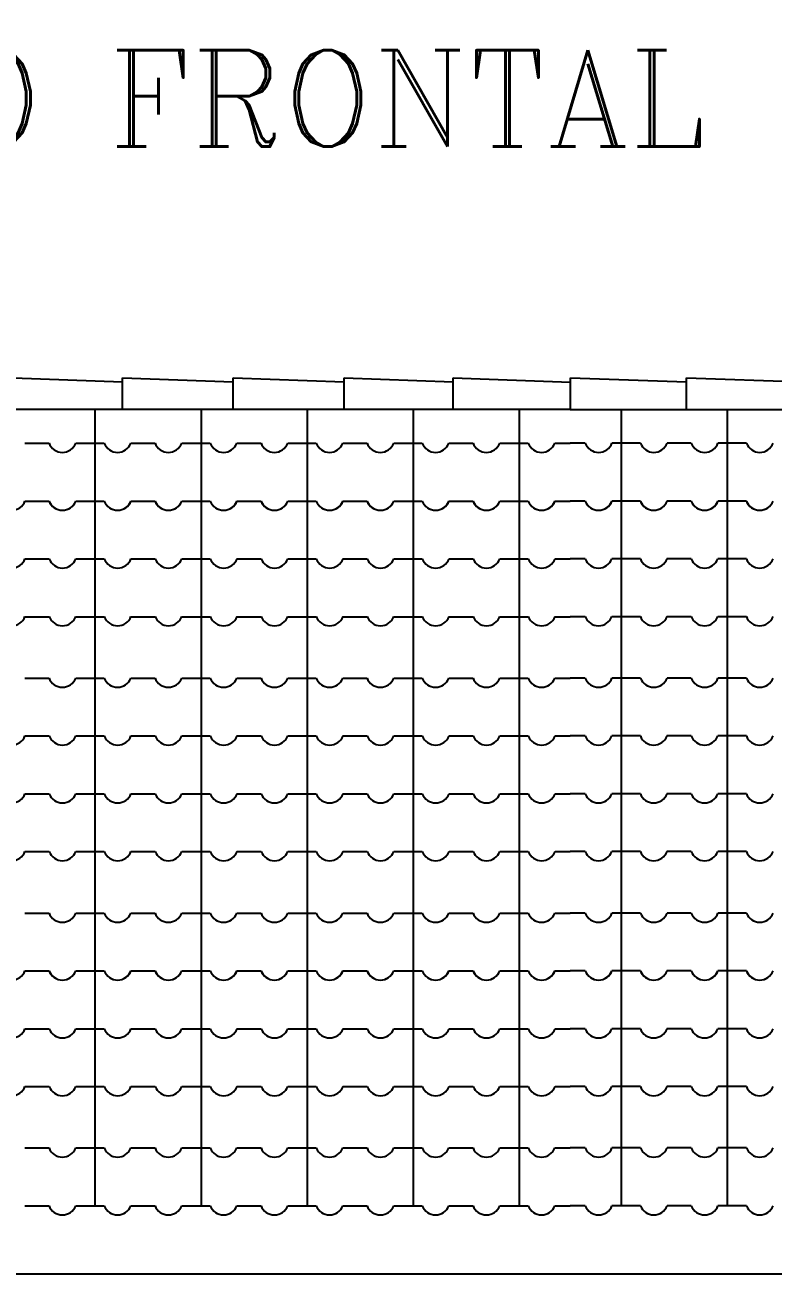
# Model space of a CAD drawing. Extents: x 374.2 to 444.1, y -26.3 to 30.2.
# Drawn here: x 387.01 to 388.563, y -20.933 to -18.34 of the extents above; entities that cross this region are included whole.
import ezdxf

# ---------------------------------------------------------------- set-up
doc = ezdxf.new("R2010")
doc.units = 0
doc.header["$LTSCALE"] = 20
doc.header["$MEASUREMENT"] = 0
for name, color, linetype in [('CORTE', 244, 'CONTINUOUS'), ('TEXTO', 1, 'CONTINUOUS'), ('VISTAL', 30, 'CONTINUOUS'), ('VISTAP', 244, 'CONTINUOUS')]:
    doc.layers.add(name, color=color, linetype=linetype)
doc.styles.add('ROMANC', font='ROMANC.SHX')

msp = doc.modelspace()

# ---------------------------------------------------------------- linework, layer by layer
at = {"layer": 'CORTE', "color": 1, "linetype": 'Continuous'}
for p, q in [((387.1557, -19.1387), (387.1557, -19.3286)), ((387.3757, -19.1387), (387.3757, -19.3286)), ((387.5957, -19.1387), (387.5957, -19.3286)), ((387.8157, -19.1387), (387.8157, -19.3286)), ((388.0357, -19.1387), (388.0357, -19.3286)), ((388.2477, -19.1387), (388.2477, -19.3286)), ((388.4677, -19.1387), (388.4677, -19.3286)), ((387.0102, -19.2086), (387.0603, -19.2086)), ((387.1157, -19.2086), (387.1555, -19.2086)), ((387.1157, -19.2086), (387.1555, -19.2086)), ((387.1555, -19.2086), (387.1748, -19.2086)), ((387.1555, -19.2086), (387.1748, -19.2086)), ((387.2302, -19.2086), (387.2803, -19.2086)), ((387.3357, -19.2086), (387.3755, -19.2086)), ((387.3755, -19.2086), (387.3948, -19.2086)), ((387.4502, -19.2086), (387.5003, -19.2086)), ((387.5557, -19.2086), (387.5955, -19.2086)), ((387.5955, -19.2086), (387.6148, -19.2086)), ((387.6702, -19.2086), (387.7203, -19.2086)), ((387.7757, -19.2086), (387.8155, -19.2086)), ((387.8155, -19.2086), (387.8348, -19.2086)), ((387.8902, -19.2086), (387.9403, -19.2086)), ((387.9957, -19.2086), (388.0355, -19.2086)), ((388.0355, -19.2086), (388.0548, -19.2086)), ((388.1102, -19.2086), (388.1417, -19.2086)), ((388.1732, -19.2086), (388.1417, -19.2086)), ((388.2479, -19.2086), (388.2286, -19.2086)), ((388.2877, -19.2086), (388.2479, -19.2086)), ((388.3932, -19.2086), (388.343, -19.2086)), ((388.4679, -19.2086), (388.4486, -19.2086)), ((388.5077, -19.2086), (388.4679, -19.2086)), ((387.0102, -19.3286), (387.0603, -19.3286)), ((387.0104, -19.3286), (387.0605, -19.3286)), ((387.1157, -19.3286), (387.1555, -19.3286)), ((387.1157, -19.3286), (387.1555, -19.3286)), ((387.1159, -19.3286), (387.1557, -19.3286)), ((387.1159, -19.3286), (387.1557, -19.3286)), ((387.1555, -19.3286), (387.1748, -19.3286)), ((387.1555, -19.3286), (387.1748, -19.3286)), ((387.1557, -19.3286), (387.175, -19.3286)), ((387.1557, -19.3286), (387.175, -19.3286)), ((387.1557, -19.3286), (387.1557, -19.8162)), ((387.1557, -19.3286), (387.1557, -19.8162)), ((387.2302, -19.3286), (387.2803, -19.3286)), ((387.2304, -19.3286), (387.2805, -19.3286)), ((387.3357, -19.3286), (387.3755, -19.3286)), ((387.3359, -19.3286), (387.3757, -19.3286)), ((387.3755, -19.3286), (387.3948, -19.3286)), ((387.3757, -19.3286), (387.395, -19.3286)), ((387.3757, -19.3286), (387.3757, -19.8162)), ((387.4502, -19.3286), (387.5003, -19.3286)), ((387.4504, -19.3286), (387.5005, -19.3286)), ((387.5557, -19.3286), (387.5955, -19.3286)), ((387.5559, -19.3286), (387.5957, -19.3286)), ((387.5955, -19.3286), (387.6148, -19.3286)), ((387.5957, -19.3286), (387.615, -19.3286)), ((387.5957, -19.3286), (387.5957, -19.8162)), ((387.6702, -19.3286), (387.7203, -19.3286)), ((387.6704, -19.3286), (387.7205, -19.3286)), ((387.7757, -19.3286), (387.8155, -19.3286)), ((387.7759, -19.3286), (387.8157, -19.3286)), ((387.8155, -19.3286), (387.8348, -19.3286)), ((387.8157, -19.3286), (387.835, -19.3286)), ((387.8157, -19.3286), (387.8157, -19.8162)), ((387.8902, -19.3286), (387.9403, -19.3286)), ((387.8904, -19.3286), (387.9405, -19.3286)), ((387.9957, -19.3286), (388.0355, -19.3286)), ((387.9959, -19.3286), (388.0357, -19.3286)), ((388.0355, -19.3286), (388.0548, -19.3286)), ((388.0357, -19.3286), (388.055, -19.3286)), ((388.0357, -19.3286), (388.0357, -19.8162)), ((388.1102, -19.3286), (388.1417, -19.3286)), ((388.1104, -19.3286), (388.1417, -19.3286)), ((388.1732, -19.3286), (388.1417, -19.3286)), ((388.173, -19.3286), (388.1417, -19.3286)), ((388.2477, -19.3286), (388.2284, -19.3286)), ((388.2479, -19.3286), (388.2286, -19.3286)), ((388.2477, -19.3286), (388.2477, -19.8162)), ((388.2875, -19.3286), (388.2477, -19.3286)), ((388.2877, -19.3286), (388.2479, -19.3286)), ((388.393, -19.3286), (388.3428, -19.3286)), ((388.3932, -19.3286), (388.343, -19.3286)), ((388.4677, -19.3286), (388.4484, -19.3286)), ((388.4679, -19.3286), (388.4486, -19.3286)), ((388.4677, -19.3286), (388.4677, -19.8162)), ((388.5075, -19.3286), (388.4677, -19.3286)), ((388.5077, -19.3286), (388.4679, -19.3286)), ((387.0104, -19.4486), (387.0605, -19.4486)), ((387.1159, -19.4486), (387.1557, -19.4486)), ((387.1159, -19.4486), (387.1557, -19.4486)), ((387.1557, -19.4486), (387.175, -19.4486)), ((387.1557, -19.4486), (387.175, -19.4486)), ((387.2304, -19.4486), (387.2805, -19.4486)), ((387.3359, -19.4486), (387.3757, -19.4486)), ((387.3757, -19.4486), (387.395, -19.4486)), ((387.4504, -19.4486), (387.5005, -19.4486)), ((387.5559, -19.4486), (387.5957, -19.4486)), ((387.5957, -19.4486), (387.615, -19.4486)), ((387.6704, -19.4486), (387.7205, -19.4486)), ((387.7759, -19.4486), (387.8157, -19.4486)), ((387.8157, -19.4486), (387.835, -19.4486)), ((387.8904, -19.4486), (387.9405, -19.4486)), ((387.9959, -19.4486), (388.0357, -19.4486)), ((388.0357, -19.4486), (388.055, -19.4486)), ((388.1104, -19.4486), (388.1417, -19.4486)), ((388.173, -19.4486), (388.1417, -19.4486)), ((388.2477, -19.4486), (388.2284, -19.4486)), ((388.2875, -19.4486), (388.2477, -19.4486)), ((388.393, -19.4486), (388.3428, -19.4486)), ((388.4677, -19.4486), (388.4484, -19.4486)), ((388.5075, -19.4486), (388.4677, -19.4486)), ((387.0104, -19.5686), (387.0605, -19.5686)), ((387.1159, -19.5686), (387.1557, -19.5686)), ((387.1159, -19.5686), (387.1557, -19.5686)), ((387.1557, -19.5686), (387.175, -19.5686)), ((387.1557, -19.5686), (387.175, -19.5686)), ((387.2304, -19.5686), (387.2805, -19.5686)), ((387.3359, -19.5686), (387.3757, -19.5686)), ((387.3757, -19.5686), (387.395, -19.5686)), ((387.4504, -19.5686), (387.5005, -19.5686)), ((387.5559, -19.5686), (387.5957, -19.5686)), ((387.5957, -19.5686), (387.615, -19.5686)), ((387.6704, -19.5686), (387.7205, -19.5686)), ((387.7759, -19.5686), (387.8157, -19.5686)), ((387.8157, -19.5686), (387.835, -19.5686)), ((387.8904, -19.5686), (387.9405, -19.5686)), ((387.9959, -19.5686), (388.0357, -19.5686)), ((388.0357, -19.5686), (388.055, -19.5686)), ((388.1104, -19.5686), (388.1417, -19.5686)), ((388.173, -19.5686), (388.1417, -19.5686)), ((388.2477, -19.5686), (388.2284, -19.5686)), ((388.2875, -19.5686), (388.2477, -19.5686)), ((388.393, -19.5686), (388.3428, -19.5686)), ((388.4677, -19.5686), (388.4484, -19.5686)), ((388.5075, -19.5686), (388.4677, -19.5686)), ((387.5957, -19.5826), (387.5957, -20.3038)), ((387.8157, -19.5844), (387.8157, -20.3038)), ((388.4677, -19.5844), (388.4677, -20.3038)), ((387.0102, -19.6962), (387.0603, -19.6962)), ((387.1157, -19.6962), (387.1555, -19.6962)), ((387.1157, -19.6962), (387.1555, -19.6962)), ((387.1555, -19.6962), (387.1748, -19.6962)), ((387.1555, -19.6962), (387.1748, -19.6962)), ((387.2302, -19.6962), (387.2803, -19.6962)), ((387.3357, -19.6962), (387.3755, -19.6962)), ((387.3755, -19.6962), (387.3948, -19.6962)), ((387.3757, -19.6908), (387.3757, -20.3038)), ((387.4502, -19.6962), (387.5003, -19.6962)), ((387.5557, -19.6962), (387.5955, -19.6962)), ((387.5955, -19.6962), (387.6148, -19.6962)), ((387.6702, -19.6962), (387.7203, -19.6962)), ((387.7757, -19.6962), (387.8155, -19.6962)), ((387.8155, -19.6962), (387.8348, -19.6962)), ((387.8902, -19.6962), (387.9403, -19.6962)), ((387.9957, -19.6962), (388.0355, -19.6962)), ((388.0355, -19.6962), (388.0548, -19.6962)), ((388.0357, -19.6944), (388.0357, -20.3038)), ((388.1102, -19.6962), (388.1417, -19.6962)), ((388.1732, -19.6962), (388.1417, -19.6962)), ((388.2479, -19.6962), (388.2286, -19.6962)), ((388.2477, -19.6944), (388.2477, -20.3038)), ((388.2877, -19.6962), (388.2479, -19.6962)), ((388.3932, -19.6962), (388.343, -19.6962)), ((388.4679, -19.6962), (388.4486, -19.6962)), ((388.5077, -19.6962), (388.4679, -19.6962)), ((387.1557, -19.7989), (387.1557, -20.3038)), ((387.0104, -19.8162), (387.0605, -19.8162)), ((387.0104, -19.8162), (387.0605, -19.8162)), ((387.1159, -19.8162), (387.1557, -19.8162)), ((387.1159, -19.8162), (387.1557, -19.8162)), ((387.1159, -19.8162), (387.1557, -19.8162)), ((387.1159, -19.8162), (387.1557, -19.8162)), ((387.1557, -19.8162), (387.175, -19.8162)), ((387.1557, -19.8162), (387.175, -19.8162)), ((387.1557, -19.8162), (387.175, -19.8162)), ((387.1557, -19.8162), (387.175, -19.8162)), ((387.2304, -19.8162), (387.2805, -19.8162)), ((387.2304, -19.8162), (387.2805, -19.8162)), ((387.3359, -19.8162), (387.3757, -19.8162)), ((387.3359, -19.8162), (387.3757, -19.8162)), ((387.3757, -19.8162), (387.395, -19.8162)), ((387.3757, -19.8162), (387.395, -19.8162)), ((387.4504, -19.8162), (387.5005, -19.8162)), ((387.4504, -19.8162), (387.5005, -19.8162)), ((387.5559, -19.8162), (387.5957, -19.8162)), ((387.5559, -19.8162), (387.5957, -19.8162)), ((387.5957, -19.8162), (387.615, -19.8162)), ((387.5957, -19.8162), (387.615, -19.8162)), ((387.6704, -19.8162), (387.7205, -19.8162)), ((387.6704, -19.8162), (387.7205, -19.8162)), ((387.7759, -19.8162), (387.8157, -19.8162)), ((387.7759, -19.8162), (387.8157, -19.8162)), ((387.8157, -19.8162), (387.835, -19.8162)), ((387.8157, -19.8162), (387.835, -19.8162)), ((387.8904, -19.8162), (387.9405, -19.8162)), ((387.8904, -19.8162), (387.9405, -19.8162)), ((387.9959, -19.8162), (388.0357, -19.8162)), ((387.9959, -19.8162), (388.0357, -19.8162)), ((388.0357, -19.8162), (388.055, -19.8162)), ((388.0357, -19.8162), (388.055, -19.8162)), ((388.1104, -19.8162), (388.1417, -19.8162)), ((388.1104, -19.8162), (388.1417, -19.8162)), ((388.173, -19.8162), (388.1417, -19.8162)), ((388.173, -19.8162), (388.1417, -19.8162)), ((388.2477, -19.8162), (388.2284, -19.8162)), ((388.2477, -19.8162), (388.2284, -19.8162)), ((388.2875, -19.8162), (388.2477, -19.8162)), ((388.2875, -19.8162), (388.2477, -19.8162)), ((388.393, -19.8162), (388.3428, -19.8162)), ((388.393, -19.8162), (388.3428, -19.8162)), ((388.4677, -19.8162), (388.4484, -19.8162)), ((388.4677, -19.8162), (388.4484, -19.8162)), ((388.5075, -19.8162), (388.4677, -19.8162)), ((388.5075, -19.8162), (388.4677, -19.8162)), ((387.0104, -19.9362), (387.0605, -19.9362)), ((387.1159, -19.9362), (387.1557, -19.9362)), ((387.1159, -19.9362), (387.1557, -19.9362)), ((387.1557, -19.9362), (387.175, -19.9362)), ((387.1557, -19.9362), (387.175, -19.9362)), ((387.2304, -19.9362), (387.2805, -19.9362)), ((387.3359, -19.9362), (387.3757, -19.9362)), ((387.3757, -19.9362), (387.395, -19.9362)), ((387.4504, -19.9362), (387.5005, -19.9362)), ((387.5559, -19.9362), (387.5957, -19.9362)), ((387.5957, -19.9362), (387.615, -19.9362)), ((387.6704, -19.9362), (387.7205, -19.9362)), ((387.7759, -19.9362), (387.8157, -19.9362)), ((387.8157, -19.9362), (387.835, -19.9362)), ((387.8904, -19.9362), (387.9405, -19.9362)), ((387.9959, -19.9362), (388.0357, -19.9362)), ((388.0357, -19.9362), (388.055, -19.9362)), ((388.1104, -19.9362), (388.1417, -19.9362)), ((388.173, -19.9362), (388.1417, -19.9362)), ((388.2477, -19.9362), (388.2284, -19.9362)), ((388.2875, -19.9362), (388.2477, -19.9362)), ((388.393, -19.9362), (388.3428, -19.9362)), ((388.4677, -19.9362), (388.4484, -19.9362)), ((388.5075, -19.9362), (388.4677, -19.9362)), ((387.0104, -20.0562), (387.0605, -20.0562)), ((387.1159, -20.0562), (387.1557, -20.0562)), ((387.1159, -20.0562), (387.1557, -20.0562)), ((387.1557, -20.0562), (387.175, -20.0562)), ((387.1557, -20.0562), (387.175, -20.0562)), ((387.2304, -20.0562), (387.2805, -20.0562)), ((387.3359, -20.0562), (387.3757, -20.0562)), ((387.3757, -20.0562), (387.395, -20.0562)), ((387.4504, -20.0562), (387.5005, -20.0562)), ((387.5559, -20.0562), (387.5957, -20.0562)), ((387.5957, -20.0562), (387.615, -20.0562)), ((387.6704, -20.0562), (387.7205, -20.0562)), ((387.7759, -20.0562), (387.8157, -20.0562)), ((387.8157, -20.0562), (387.835, -20.0562)), ((387.8904, -20.0562), (387.9405, -20.0562)), ((387.9959, -20.0562), (388.0357, -20.0562)), ((388.0357, -20.0562), (388.055, -20.0562)), ((388.1104, -20.0562), (388.1417, -20.0562)), ((388.173, -20.0562), (388.1417, -20.0562)), ((388.2477, -20.0562), (388.2284, -20.0562)), ((388.2875, -20.0562), (388.2477, -20.0562)), ((388.393, -20.0562), (388.3428, -20.0562)), ((388.4677, -20.0562), (388.4484, -20.0562)), ((388.5075, -20.0562), (388.4677, -20.0562)), ((387.0102, -20.1838), (387.0603, -20.1838)), ((387.1157, -20.1838), (387.1555, -20.1838)), ((387.1157, -20.1838), (387.1555, -20.1838)), ((387.1555, -20.1838), (387.1748, -20.1838)), ((387.1555, -20.1838), (387.1748, -20.1838)), ((387.2302, -20.1838), (387.2803, -20.1838)), ((387.3357, -20.1838), (387.3755, -20.1838)), ((387.3755, -20.1838), (387.3948, -20.1838)), ((387.4502, -20.1838), (387.5003, -20.1838)), ((387.5557, -20.1838), (387.5955, -20.1838)), ((387.5955, -20.1838), (387.6148, -20.1838)), ((387.6702, -20.1838), (387.7203, -20.1838)), ((387.7757, -20.1838), (387.8155, -20.1838)), ((387.8155, -20.1838), (387.8348, -20.1838)), ((387.8902, -20.1838), (387.9403, -20.1838)), ((387.9957, -20.1838), (388.0355, -20.1838)), ((388.0355, -20.1838), (388.0548, -20.1838)), ((388.1102, -20.1838), (388.1417, -20.1838)), ((388.1732, -20.1838), (388.1417, -20.1838)), ((388.2479, -20.1838), (388.2286, -20.1838)), ((388.2877, -20.1838), (388.2479, -20.1838)), ((388.3932, -20.1838), (388.343, -20.1838)), ((388.4679, -20.1838), (388.4486, -20.1838)), ((388.5077, -20.1838), (388.4679, -20.1838)), ((387.0102, -20.3038), (387.0603, -20.3038)), ((387.0104, -20.3038), (387.0605, -20.3038)), ((387.1157, -20.3038), (387.1555, -20.3038)), ((387.1157, -20.3038), (387.1555, -20.3038)), ((387.1159, -20.3038), (387.1557, -20.3038)), ((387.1159, -20.3038), (387.1557, -20.3038)), ((387.1555, -20.3038), (387.1748, -20.3038)), ((387.1555, -20.3038), (387.1748, -20.3038)), ((387.1557, -20.3038), (387.175, -20.3038)), ((387.1557, -20.3038), (387.1557, -20.7914)), ((387.1557, -20.3038), (387.1557, -20.7914)), ((387.1557, -20.3038), (387.175, -20.3038)), ((387.2302, -20.3038), (387.2803, -20.3038)), ((387.2304, -20.3038), (387.2805, -20.3038)), ((387.3357, -20.3038), (387.3755, -20.3038)), ((387.3359, -20.3038), (387.3757, -20.3038)), ((387.3755, -20.3038), (387.3948, -20.3038)), ((387.3757, -20.3038), (387.3757, -20.7914)), ((387.3757, -20.3038), (387.395, -20.3038)), ((387.4502, -20.3038), (387.5003, -20.3038)), ((387.4504, -20.3038), (387.5005, -20.3038)), ((387.5557, -20.3038), (387.5955, -20.3038)), ((387.5559, -20.3038), (387.5957, -20.3038)), ((387.5955, -20.3038), (387.6148, -20.3038)), ((387.5957, -20.3038), (387.5957, -20.7914)), ((387.5957, -20.3038), (387.615, -20.3038)), ((387.6702, -20.3038), (387.7203, -20.3038)), ((387.6704, -20.3038), (387.7205, -20.3038)), ((387.7757, -20.3038), (387.8155, -20.3038)), ((387.7759, -20.3038), (387.8157, -20.3038)), ((387.8155, -20.3038), (387.8348, -20.3038)), ((387.8157, -20.3038), (387.8157, -20.7914)), ((387.8157, -20.3038), (387.835, -20.3038)), ((387.8902, -20.3038), (387.9403, -20.3038)), ((387.8904, -20.3038), (387.9405, -20.3038)), ((387.9957, -20.3038), (388.0355, -20.3038)), ((387.9959, -20.3038), (388.0357, -20.3038)), ((388.0355, -20.3038), (388.0548, -20.3038)), ((388.0357, -20.3038), (388.0357, -20.7914)), ((388.0357, -20.3038), (388.055, -20.3038)), ((388.1102, -20.3038), (388.1417, -20.3038)), ((388.1104, -20.3038), (388.1417, -20.3038)), ((388.173, -20.3038), (388.1417, -20.3038)), ((388.1732, -20.3038), (388.1417, -20.3038)), ((388.2477, -20.3038), (388.2284, -20.3038)), ((388.2479, -20.3038), (388.2286, -20.3038)), ((388.2477, -20.3038), (388.2477, -20.7914)), ((388.2875, -20.3038), (388.2477, -20.3038)), ((388.2877, -20.3038), (388.2479, -20.3038)), ((388.393, -20.3038), (388.3428, -20.3038)), ((388.3932, -20.3038), (388.343, -20.3038)), ((388.4677, -20.3038), (388.4484, -20.3038)), ((388.4679, -20.3038), (388.4486, -20.3038)), ((388.5075, -20.3038), (388.4677, -20.3038)), ((388.4677, -20.3038), (388.4677, -20.7914)), ((388.5077, -20.3038), (388.4679, -20.3038)), ((387.0104, -20.4238), (387.0605, -20.4238)), ((387.1159, -20.4238), (387.1557, -20.4238)), ((387.1159, -20.4238), (387.1557, -20.4238)), ((387.1557, -20.4238), (387.175, -20.4238)), ((387.1557, -20.4238), (387.175, -20.4238)), ((387.2304, -20.4238), (387.2805, -20.4238)), ((387.3359, -20.4238), (387.3757, -20.4238)), ((387.3757, -20.4238), (387.395, -20.4238)), ((387.4504, -20.4238), (387.5005, -20.4238)), ((387.5559, -20.4238), (387.5957, -20.4238)), ((387.5957, -20.4238), (387.615, -20.4238)), ((387.6704, -20.4238), (387.7205, -20.4238)), ((387.7759, -20.4238), (387.8157, -20.4238)), ((387.8157, -20.4238), (387.835, -20.4238)), ((387.8904, -20.4238), (387.9405, -20.4238)), ((387.9959, -20.4238), (388.0357, -20.4238)), ((388.0357, -20.4238), (388.055, -20.4238)), ((388.1104, -20.4238), (388.1417, -20.4238)), ((388.173, -20.4238), (388.1417, -20.4238)), ((388.2477, -20.4238), (388.2284, -20.4238)), ((388.2875, -20.4238), (388.2477, -20.4238)), ((388.393, -20.4238), (388.3428, -20.4238)), ((388.4677, -20.4238), (388.4484, -20.4238)), ((388.5075, -20.4238), (388.4677, -20.4238)), ((387.0104, -20.5438), (387.0605, -20.5438)), ((387.1159, -20.5438), (387.1557, -20.5438)), ((387.1159, -20.5438), (387.1557, -20.5438)), ((387.1557, -20.5438), (387.175, -20.5438)), ((387.1557, -20.5438), (387.175, -20.5438)), ((387.2304, -20.5438), (387.2805, -20.5438)), ((387.3359, -20.5438), (387.3757, -20.5438)), ((387.3757, -20.5438), (387.395, -20.5438)), ((387.4504, -20.5438), (387.5005, -20.5438)), ((387.5559, -20.5438), (387.5957, -20.5438)), ((387.5957, -20.5438), (387.615, -20.5438)), ((387.6704, -20.5438), (387.7205, -20.5438)), ((387.7759, -20.5438), (387.8157, -20.5438)), ((387.8157, -20.5438), (387.835, -20.5438)), ((387.8904, -20.5438), (387.9405, -20.5438)), ((387.9959, -20.5438), (388.0357, -20.5438)), ((388.0357, -20.5438), (388.055, -20.5438)), ((388.1104, -20.5438), (388.1417, -20.5438)), ((388.173, -20.5438), (388.1417, -20.5438)), ((388.2477, -20.5438), (388.2284, -20.5438)), ((388.2875, -20.5438), (388.2477, -20.5438)), ((388.393, -20.5438), (388.3428, -20.5438)), ((388.4677, -20.5438), (388.4484, -20.5438)), ((388.5075, -20.5438), (388.4677, -20.5438)), ((387.0102, -20.6714), (387.0603, -20.6714)), ((387.1157, -20.6714), (387.1555, -20.6714)), ((387.1157, -20.6714), (387.1555, -20.6714)), ((387.1555, -20.6714), (387.1748, -20.6714)), ((387.1555, -20.6714), (387.1748, -20.6714)), ((387.2302, -20.6714), (387.2803, -20.6714)), ((387.3357, -20.6714), (387.3755, -20.6714)), ((387.3755, -20.6714), (387.3948, -20.6714)), ((387.4502, -20.6714), (387.5003, -20.6714)), ((387.5557, -20.6714), (387.5955, -20.6714)), ((387.5955, -20.6714), (387.6148, -20.6714)), ((387.6702, -20.6714), (387.7203, -20.6714)), ((387.7757, -20.6714), (387.8155, -20.6714)), ((387.8155, -20.6714), (387.8348, -20.6714)), ((387.8902, -20.6714), (387.9403, -20.6714)), ((387.9957, -20.6714), (388.0355, -20.6714)), ((388.0355, -20.6714), (388.0548, -20.6714)), ((388.1102, -20.6714), (388.1417, -20.6714)), ((388.1732, -20.6714), (388.1417, -20.6714)), ((388.2479, -20.6714), (388.2286, -20.6714)), ((388.2877, -20.6714), (388.2479, -20.6714)), ((388.3932, -20.6714), (388.343, -20.6714)), ((388.4679, -20.6714), (388.4486, -20.6714)), ((388.5077, -20.6714), (388.4679, -20.6714)), ((387.0102, -20.7914), (387.0603, -20.7914)), ((387.1157, -20.7914), (387.1555, -20.7914)), ((387.1157, -20.7914), (387.1555, -20.7914)), ((387.1555, -20.7914), (387.1748, -20.7914)), ((387.1555, -20.7914), (387.1748, -20.7914)), ((387.2302, -20.7914), (387.2803, -20.7914)), ((387.3357, -20.7914), (387.3755, -20.7914)), ((387.3755, -20.7914), (387.3948, -20.7914)), ((387.4502, -20.7914), (387.5003, -20.7914)), ((387.5557, -20.7914), (387.5955, -20.7914)), ((387.5955, -20.7914), (387.6148, -20.7914)), ((387.6702, -20.7914), (387.7203, -20.7914)), ((387.7757, -20.7914), (387.8155, -20.7914)), ((387.8155, -20.7914), (387.8348, -20.7914)), ((387.8902, -20.7914), (387.9403, -20.7914)), ((387.9957, -20.7914), (388.0355, -20.7914)), ((388.0355, -20.7914), (388.0548, -20.7914)), ((388.1102, -20.7914), (388.1417, -20.7914)), ((388.1732, -20.7914), (388.1417, -20.7914)), ((388.2479, -20.7914), (388.2286, -20.7914)), ((388.2877, -20.7914), (388.2479, -20.7914)), ((388.3932, -20.7914), (388.343, -20.7914)), ((388.4679, -20.7914), (388.4486, -20.7914)), ((388.5077, -20.7914), (388.4679, -20.7914))]:
    msp.add_line(p, q, dxfattribs=at)
for centre in [(387.088, -19.1979), (387.2025, -19.1979), (387.2025, -19.1979), (387.308, -19.1979), (387.4225, -19.1979), (387.528, -19.1979), (387.6425, -19.1979), (387.748, -19.1979), (387.8625, -19.1979), (387.968, -19.1979), (388.0825, -19.1979), (388.2009, -19.1979), (388.3154, -19.1979), (388.4209, -19.1979), (388.5354, -19.1979), (386.9827, -19.3179), (387.088, -19.3179), (387.0882, -19.3179), (387.2025, -19.3179), (387.2025, -19.3179), (387.2027, -19.3179), (387.2027, -19.3179), (387.308, -19.3179), (387.3082, -19.3179), (387.4225, -19.3179), (387.4227, -19.3179), (387.528, -19.3179), (387.5282, -19.3179), (387.6425, -19.3179), (387.6427, -19.3179), (387.748, -19.3179), (387.7482, -19.3179), (387.8625, -19.3179), (387.8627, -19.3179), (387.968, -19.3179), (387.9682, -19.3179), (388.0825, -19.3179), (388.0827, -19.3179), (388.2007, -19.3179), (388.2009, -19.3179), (388.3152, -19.3179), (388.3154, -19.3179), (388.4207, -19.3179), (388.4209, -19.3179), (388.5352, -19.3179), (388.5354, -19.3179), (386.9827, -19.4379), (387.0882, -19.4379), (387.2027, -19.4379), (387.2027, -19.4379), (387.3082, -19.4379), (387.4227, -19.4379), (387.5282, -19.4379), (387.6427, -19.4379), (387.7482, -19.4379), (387.8627, -19.4379), (387.9682, -19.4379), (388.0827, -19.4379), (388.2007, -19.4379), (388.3152, -19.4379), (388.4207, -19.4379), (388.5352, -19.4379), (386.9827, -19.5579), (387.0882, -19.5579), (387.2027, -19.5579), (387.2027, -19.5579), (387.3082, -19.5579), (387.4227, -19.5579), (387.5282, -19.5579), (387.6427, -19.5579), (387.7482, -19.5579), (387.8627, -19.5579), (387.9682, -19.5579), (388.0827, -19.5579), (388.2007, -19.5579), (388.3152, -19.5579), (388.4207, -19.5579), (388.5352, -19.5579), (387.088, -19.6855), (387.2025, -19.6855), (387.2025, -19.6855), (387.308, -19.6855), (387.4225, -19.6855), (387.528, -19.6855), (387.6425, -19.6855), (387.748, -19.6855), (387.8625, -19.6855), (387.968, -19.6855), (388.0825, -19.6855), (388.2009, -19.6855), (388.3154, -19.6855), (388.4209, -19.6855), (388.5354, -19.6855), (386.9827, -19.8055), (386.9827, -19.8055), (387.0882, -19.8055), (387.0882, -19.8055), (387.2027, -19.8055), (387.2027, -19.8055), (387.2027, -19.8055), (387.2027, -19.8055), (387.3082, -19.8055), (387.3082, -19.8055), (387.4227, -19.8055), (387.4227, -19.8055), (387.5282, -19.8055), (387.5282, -19.8055), (387.6427, -19.8055), (387.6427, -19.8055), (387.7482, -19.8055), (387.7482, -19.8055), (387.8627, -19.8055), (387.8627, -19.8055), (387.9682, -19.8055), (387.9682, -19.8055), (388.0827, -19.8055), (388.0827, -19.8055), (388.2007, -19.8055), (388.2007, -19.8055), (388.3152, -19.8055), (388.3152, -19.8055), (388.4207, -19.8055), (388.4207, -19.8055), (388.5352, -19.8055), (388.5352, -19.8055), (386.9827, -19.9255), (387.0882, -19.9255), (387.2027, -19.9255), (387.2027, -19.9255), (387.3082, -19.9255), (387.4227, -19.9255), (387.5282, -19.9255), (387.6427, -19.9255), (387.7482, -19.9255), (387.8627, -19.9255), (387.9682, -19.9255), (388.0827, -19.9255), (388.2007, -19.9255), (388.3152, -19.9255), (388.4207, -19.9255), (388.5352, -19.9255), (386.9827, -20.0455), (387.0882, -20.0455), (387.2027, -20.0455), (387.2027, -20.0455), (387.3082, -20.0455), (387.4227, -20.0455), (387.5282, -20.0455), (387.6427, -20.0455), (387.7482, -20.0455), (387.8627, -20.0455), (387.9682, -20.0455), (388.0827, -20.0455), (388.2007, -20.0455), (388.3152, -20.0455), (388.4207, -20.0455), (388.5352, -20.0455), (387.088, -20.1732), (387.2025, -20.1732), (387.2025, -20.1732), (387.308, -20.1732), (387.4225, -20.1732), (387.528, -20.1732), (387.6425, -20.1732), (387.748, -20.1732), (387.8625, -20.1732), (387.968, -20.1732), (388.0825, -20.1732), (388.2009, -20.1732), (388.3154, -20.1732), (388.4209, -20.1732), (388.5354, -20.1732), (386.9827, -20.2932), (387.088, -20.2932), (387.0882, -20.2932), (387.2025, -20.2932), (387.2025, -20.2932), (387.2027, -20.2932), (387.2027, -20.2932), (387.308, -20.2932), (387.3082, -20.2932), (387.4225, -20.2932), (387.4227, -20.2932), (387.528, -20.2932), (387.5282, -20.2932), (387.6425, -20.2932), (387.6427, -20.2932), (387.748, -20.2932), (387.7482, -20.2932), (387.8625, -20.2932), (387.8627, -20.2932), (387.968, -20.2932), (387.9682, -20.2932), (388.0825, -20.2932), (388.0827, -20.2932), (388.2007, -20.2932), (388.2009, -20.2932), (388.3152, -20.2932), (388.3154, -20.2932), (388.4207, -20.2932), (388.4209, -20.2932), (388.5352, -20.2932), (388.5354, -20.2932), (386.9827, -20.4132), (387.0882, -20.4132), (387.2027, -20.4132), (387.2027, -20.4132), (387.3082, -20.4132), (387.4227, -20.4132), (387.5282, -20.4132), (387.6427, -20.4132), (387.7482, -20.4132), (387.8627, -20.4132), (387.9682, -20.4132), (388.0827, -20.4132), (388.2007, -20.4132), (388.3152, -20.4132), (388.4207, -20.4132), (388.5352, -20.4132), (386.9827, -20.5332), (387.0882, -20.5332), (387.2027, -20.5332), (387.2027, -20.5332), (387.3082, -20.5332), (387.4227, -20.5332), (387.5282, -20.5332), (387.6427, -20.5332), (387.7482, -20.5332), (387.8627, -20.5332), (387.9682, -20.5332), (388.0827, -20.5332), (388.2007, -20.5332), (388.3152, -20.5332), (388.4207, -20.5332), (388.5352, -20.5332), (387.088, -20.6608), (387.2025, -20.6608), (387.2025, -20.6608), (387.308, -20.6608), (387.4225, -20.6608), (387.528, -20.6608), (387.6425, -20.6608), (387.748, -20.6608), (387.8625, -20.6608), (387.968, -20.6608), (388.0825, -20.6608), (388.2009, -20.6608), (388.3154, -20.6608), (388.4209, -20.6608), (388.5354, -20.6608), (387.088, -20.7808), (387.2025, -20.7808), (387.2025, -20.7808), (387.308, -20.7808), (387.4225, -20.7808), (387.528, -20.7808), (387.6425, -20.7808), (387.748, -20.7808), (387.8625, -20.7808), (387.968, -20.7808), (388.0825, -20.7808), (388.2009, -20.7808), (388.3154, -20.7808), (388.4209, -20.7808), (388.5354, -20.7808)]:
    msp.add_arc(centre, 0.0297, 201.0517, 338.9483, dxfattribs=at)
at = {"layer": 'VISTAL', "color": 1, "linetype": 'Continuous'}
msp.add_line((391.5684, -20.9331), (384.3675, -20.9331), dxfattribs=at)
at = {"layer": 'VISTAP', "color": 1, "linetype": 'Continuous'}
for p, q in [((386.9861, -19.0729), (387.2125, -19.081)), ((387.2125, -19.1387), (387.2125, -19.0729)), ((387.2125, -19.0729), (387.4425, -19.0811)), ((387.4425, -19.1387), (387.4425, -19.0729)), ((387.4425, -19.0729), (387.6725, -19.0811)), ((387.6725, -19.1387), (387.6725, -19.0729)), ((387.6725, -19.0729), (387.8989, -19.081)), ((387.8989, -19.1387), (387.8989, -19.0729)), ((387.8989, -19.0729), (388.1426, -19.0816)), ((388.1426, -19.1385), (388.1426, -19.0727)), ((388.1426, -19.0727), (388.3833, -19.0813)), ((388.3833, -19.1385), (388.3833, -19.0727)), ((388.3833, -19.0727), (388.6257, -19.0814)), ((387.7125, -19.1387), (383.0167, -19.1387)), ((387.9425, -19.1387), (387.6725, -19.1387)), ((388.1417, -19.1387), (387.8989, -19.1387)), ((388.1417, -19.1387), (388.3845, -19.1387)), ((388.3409, -19.1387), (388.6109, -19.1387))]:
    msp.add_line(p, q, dxfattribs=at)

# ---------------------------------------------------------------- texts
at = {"layer": 'TEXTO', "color": 5, "ltscale": 0.3, "style": 'ROMANC'}
msp.add_text('ELEVAÇÃO FRONTAL', height=0.2, dxfattribs=at).set_placement((385.6502, -18.5928))

doc.saveas('drawing.dxf')
